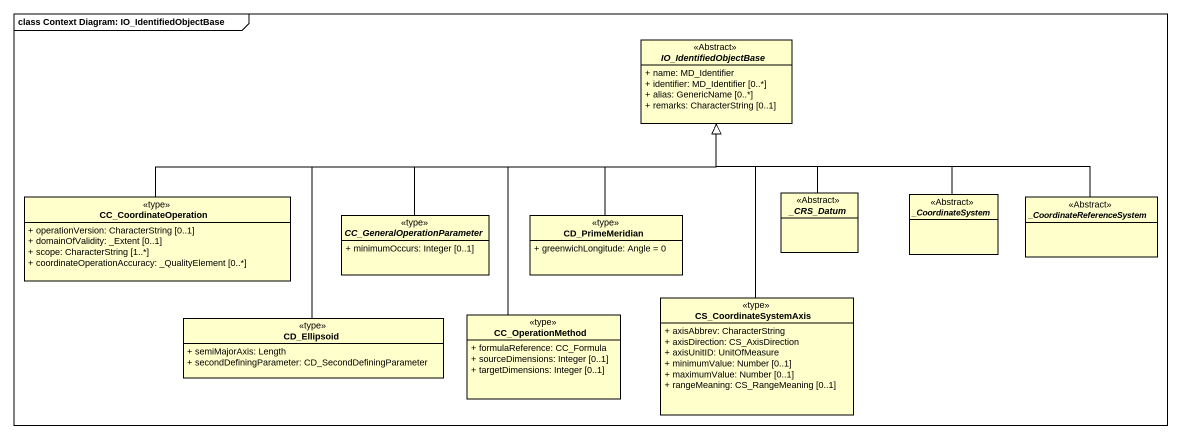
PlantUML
@startuml
mainframe class Context Diagram: IO_IdentifiedObjectBase
hide circle
hide empty members
skinparam classAttributeIconSize 0
abstract class IO_IdentifiedObjectBase <<Abstract>> {
  + name: MD_Identifier
  + identifier: MD_Identifier [0..*]
  + alias: GenericName [0..*]
  + remarks: CharacterString [0..1]
}
abstract class "_CRS_Datum" as CRS_Datum <<Abstract>>
abstract class "_CoordinateSystem" as CoordinateSystem <<Abstract>>
class CC_CoordinateOperation <<type>> {
  + operationVersion: CharacterString [0..1]
  + domainOfValidity: _Extent [0..1]
  + scope: CharacterString [1..*]
  + coordinateOperationAccuracy: _QualityElement [0..*]
}
abstract class CC_GeneralOperationParameter <<type>> {
  + minimumOccurs: Integer [0..1]
}
class CD_PrimeMeridian <<type>> {
  + greenwichLongitude: Angle = 0
}
abstract class "_CoordinateReferenceSystem" as CoordinateReferenceSystem <<Abstract>>
class CS_CoordinateSystemAxis <<type>> {
  + axisAbbrev: CharacterString
  + axisDirection: CS_AxisDirection
  + axisUnitID: UnitOfMeasure
  + minimumValue: Number [0..1]
  + maximumValue: Number [0..1]
  + rangeMeaning: CS_RangeMeaning [0..1]
}
class CD_Ellipsoid <<type>> {
  + semiMajorAxis: Length
  + secondDefiningParameter: CD_SecondDefiningParameter
}
class CC_OperationMethod <<type>> {
  + formulaReference: CC_Formula
  + sourceDimensions: Integer [0..1]
  + targetDimensions: Integer [0..1]
}
CRS_Datum -up-|> IO_IdentifiedObjectBase
CoordinateSystem -up-|> IO_IdentifiedObjectBase
CC_CoordinateOperation -right-|> IO_IdentifiedObjectBase
CC_GeneralOperationParameter -right-|> IO_IdentifiedObjectBase
CD_PrimeMeridian -up-|> IO_IdentifiedObjectBase
CoordinateReferenceSystem -left-|> IO_IdentifiedObjectBase
CS_CoordinateSystemAxis -up-|> IO_IdentifiedObjectBase
CD_Ellipsoid -up-|> IO_IdentifiedObjectBase
CC_OperationMethod -up-|> IO_IdentifiedObjectBase
@enduml
